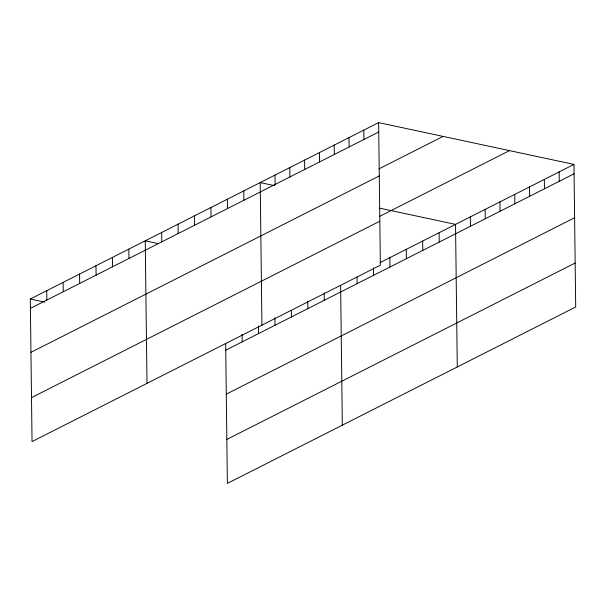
<?xml version="1.0" encoding="UTF-8"?>
<svg xmlns="http://www.w3.org/2000/svg" width="606" height="606" viewBox="0 0 606 606"><rect width="100%" height="100%" fill="white"/><g stroke="black" fill="none" stroke-linecap="round" stroke-linejoin="round"><path stroke-width="0.91" d="M378.621 122.609L380.363 265.178L32.042 441.585L30.3 299.016L378.621 122.609L573.958 164.415L575.7 306.984L227.379 483.391L225.667 343.632M30.414 308.378L378.735 131.979M378.932 168.892L443.084 136.403M30.951 352.336L379.273 175.929M379.576 216.418L509.494 150.621M31.504 397.627L379.826 221.22M379.992 262.648L573.958 164.415M225.75 350.192L574.071 173.786M226.288 394.15L574.609 217.743M226.841 439.433L575.162 263.034M274.518 185.648L260.194 182.588L261.936 325.157M380 208.229L455.53 224.394L457.272 366.963M158.674 243.673L145.243 240.802L146.985 383.371M30.3 299.016L44.624 302.076M559.156 171.915L559.27 181.285M544.347 179.414L544.468 188.784M529.546 186.913L529.659 196.276M514.744 194.405L514.858 203.775M499.942 201.904L500.056 211.274M485.133 209.403L485.247 218.774M470.332 216.895L470.445 226.265M439.108 232.712L439.221 242.082M422.685 241.029L422.799 250.399M406.262 249.346L406.376 258.717M389.847 257.664L389.961 267.026M373.447 267.852L373.538 275.344M363.82 130.108L363.933 139.471M357.04 277.101L357.116 283.661M349.018 137.6L349.132 146.97M340.617 285.418L342.322 425.177M334.209 145.099L334.33 154.469M324.18 292.796L324.278 300.296M319.407 152.598L319.521 161.969M307.765 301.114L307.856 308.613M304.606 160.098L304.72 169.46M289.804 167.589L289.918 176.96M291.35 310.37L291.433 316.93M274.995 175.089L275.109 184.459M274.919 317.749L275.01 325.24M258.497 326.066L258.588 333.558M243.771 190.905L243.885 200.268M242.082 334.383L242.173 341.875M227.348 199.215L227.47 208.585M210.933 207.532L211.047 216.903M194.511 215.85L194.624 225.22M178.088 224.167L178.202 233.537M161.666 232.484L161.779 241.855M128.828 249.119L128.942 258.482M112.405 257.429L112.519 266.799M95.983 265.746L96.096 275.116M79.56 274.063L79.674 283.434M63.145 282.381L63.259 291.751M46.723 290.698L46.836 300.068"/></g></svg>
